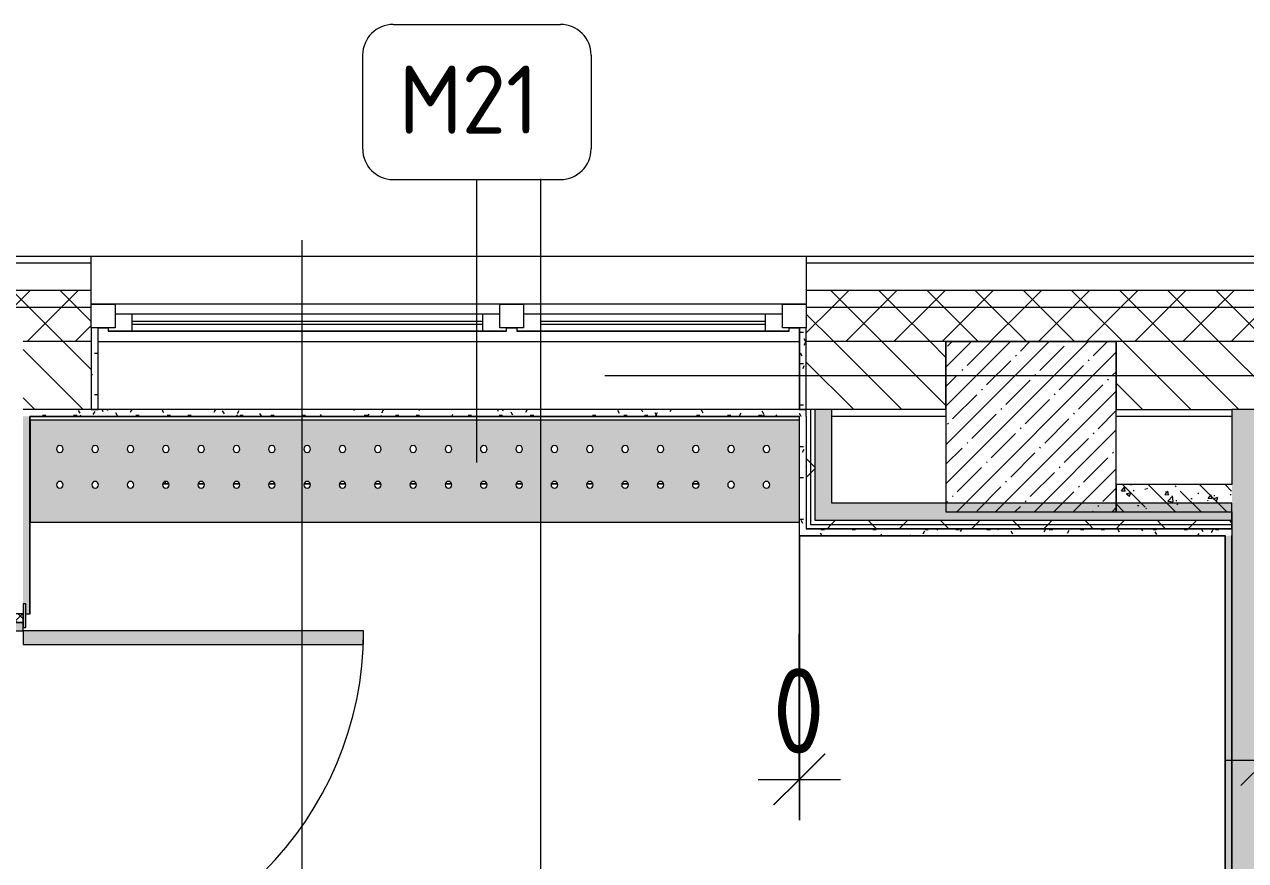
# Model space of a CAD drawing. Header units: millimetres. Extents: x -6228 to 201956, y -8553 to 30426.
# Drawn here: x 170996 to 174582, y 25576 to 28031 of the extents above; entities that cross this region are included whole.
import ezdxf

# ---------------------------------------------------------------- set-up
doc = ezdxf.new("R2010")
doc.units = ezdxf.units.MM
doc.linetypes.add('Осевая', pattern=[15875, 3175, -2381.25, 7937.5, -2381.25])
for name, color, linetype, lineweight in [('A-ANNO-DIMS', 7, 'Continuous', 9), ('A-ANNO-DIMS-100', 7, 'Continuous', 9), ('A-GLAZ-2', 7, 'Continuous', 9), ('A-WALL-1', 7, 'Continuous', 9), ('A-WALL-4', 7, 'Continuous', 13), ('I-WALL-5', 7, 'Continuous', 9), ('M-EQPM-1', 7, 'Continuous', 9), ('S-COLS-2', 7, 'Continuous', 9), ('Марки для знаков', 7, 'Continuous', 9), ('Оси', 7, 'Continuous', 9), ('Оси-2', 7, 'Осевая', 9)]:
    doc.layers.add(name, color=color, linetype=linetype, lineweight=lineweight)
for name, color, linetype, lineweight, true_color in [('A-DOOR-5', 7, 'Continuous', 9, 0xaaaaaa), ('A-DOOR-6', 7, 'Continuous', 9, 0xe2e2e2), ('A-DOOR-FRAM-4', 7, 'Continuous', 9, 0xe2e2e2), ('A-DOOR-FRAM-5', 7, 'Continuous', 9, 0xaaaaaa), ('A-FLOR-3', 7, 'Continuous', 9, 0xaaaaaa), ('I-WALL-4', 7, 'Continuous', 9, 0xe7e7e7), ('I-WALL-6', 7, 'Continuous', 9, 0x787878), ('I-WALL-7', 9, 'Continuous', 9, 0x808080), ('Знаки-3', 7, 'Continuous', 9, 0x383838), ('Знаки-4', 7, 'Continuous', 9, 0xddaaaa)]:
    doc.layers.add(name, color=color, linetype=linetype, lineweight=lineweight, true_color=true_color)
doc.styles.add('GOST Common_1', font='GOST_Common.ttf', dxfattribs={"height": 200})
doc.styles.add('ISOCPEUR_1', font='isocpeur.ttf', dxfattribs={"width": 0.9, "height": 250})
doc.dimstyles.new('ISO-2_5_0_9К_БОЛЬШОЙ', dxfattribs={"dimscale": 304.8, "dimtxt": 248.995294, "dimasz": 0.492126, "dimexe": 0.393701, "dimexo": 0.984252, "dimgap": 0, "dimtad": 1, "dimdec": 0, "dimrnd": 10, "dimzin": 0, "dimdsep": 46, "dimtxsty": 'ISOCPEUR_1', "dimblk1": 'OBLIQUE', "dimblk2": 'OBLIQUE', "dimsah": 1, "dimcen": 0.09, "dimdle": 0.393701, "dimazin": 0, "dimtfac": 1, "dimtdec": 4, "dimtix": 1, "dimtmove": 0, "dimatfit": 3, "dimfxl": 1, "dimtvp": 1, "dimtolj": 1, "dimtzin": 0, "dimarcsym": 2})
doc.dimstyles.new('ISO-2_5_0_9К_БОЛЬШОЙ_округление', dxfattribs={"dimscale": 304.8, "dimtxt": 248.995294, "dimasz": 0.492126, "dimexe": 0.393701, "dimexo": 0, "dimgap": 0, "dimtad": 1, "dimdec": 0, "dimrnd": 10, "dimzin": 0, "dimdsep": 46, "dimtxsty": 'ISOCPEUR_1', "dimblk1": 'OBLIQUE', "dimblk2": 'OBLIQUE', "dimsah": 1, "dimcen": 0.09, "dimdle": 0.393701, "dimazin": 0, "dimtfac": 1, "dimtdec": 4, "dimtix": 1, "dimtmove": 0, "dimatfit": 3, "dimfxl": 1, "dimtvp": 1, "dimtolj": 1, "dimtzin": 0, "dimarcsym": 2})
pattern_1 = [(135, (96951.9, 0), (-75.43415, -75.43415), [106.68, -17.78, 3.556, -17.78]), (135, (96951.9, 75.39), (-75.43415, -75.43415), []), (50, (96951.9, 0), (127.52922, -11.15758), [13.335, -146.685]), (355, (96951.9, 0), (-24.66966, 133.74002), [10.668, -117.348]), (100.451, (96962.52, -0.93), (102.85973, 122.58178), [11.333, -124.663]), (46.184, (96951.9, 35.56), (189.75516, -29.43036), [20.002, -220.027]), (96.636, (96967.7, 33.1), (166.1822, 173.1996), [17, -186.995]), (351.184, (96951.9, 35.56), (166.18393, 173.19757), [16.002, -176.022]), (21, (96969.68, 26.67), (106.13027, -71.58603), [13.335, -146.685]), (326, (96969.68, 26.67), (43.26188, 128.93175), [10.668, -117.348]), (71.451, (96978.52, 20.7), (149.39198, 57.34505), [11.333, -124.663]), (37.5, (96951.896, 0), (2.162228, 59.188357), [3.353, -112.573, 3.353, -115.773, -117.792]), (37.5, (96951.896, 0), (2.162228, 59.188357), [-235.052, 3.353, -114.44]), (7.5, (96951.896, 0), (46.773857, 70.12615), [3.353, -64.567, 3.353, -109.906, -44.894]), (7.5, (96951.896, 0), (46.773857, 70.12615), [-181.178, 3.353, -41.542]), (327.5, (96912.247, 0), (94.91367, -4.010093), [3.353, -41.097, 3.353, -135.331, -184.023]), (327.5, (96912.247, 0), (94.91367, -4.010093), [-183.134, 3.353, -180.67]), (317.5, (96894.47, 0), (103.69057, 17.79882), [3.353, -54.432, 3.353, -88.748, -130.683]), (317.5, (96894.47, 0), (103.69057, 17.79882), [-149.885, 3.353, -127.33])]
pattern_2 = [(45, (96951.9, 0), (-70.71068, 70.71068), []), (135, (96951.9, 0), (-70.71068, -70.71068), [])]
pattern_3 = [(0, (96951.896, 0), (121.92, 30.48), [10.058, -81.382, 10.058, -81.382, -487.68]), (0, (96951.896, 0), (121.92, 30.48), [-182.88, 10.058, -172.822, 10.058, -81.382, -213.36]), (0, (96951.896, 0), (121.92, 30.48), [-457.2, 10.058, -50.902, 10.058, -142.342]), (120, (96997.616, 15.24), (-87.356454, 90.345817), [10.058, -81.382, 10.058, -81.382, -487.68]), (120, (96997.616, 15.24), (-87.356454, 90.345817), [-182.88, 10.058, -172.822, 10.058, -81.382, -213.36]), (120, (96997.616, 15.24), (-87.356454, 90.345817), [-457.2, 10.058, -50.902, 10.058, -142.342]), (240, (97012.856, 76.2), (-34.563546, -120.825817), [10.058, -81.382, 10.058, -81.382, -487.68]), (240, (97012.856, 76.2), (-34.563546, -120.825817), [-182.88, 10.058, -172.822, 10.058, -81.382, -213.36]), (240, (97012.856, 76.2), (-34.563546, -120.825817), [-457.2, 10.058, -50.902, 10.058, -142.342])]
pattern_4 = [(45, (96951.9, 0), (-106.06602, 106.06602), []), (135, (96951.9, 0), (-106.06602, -106.06602), [])]

# ---------------------------------------------------------------- blocks, each defined once
blk = doc.blocks.new('110_Дверь_СКБ_1Ст_Внутренняя1 - Д-4 1100x2100h_су мгн-32391219-План зашивки приборов отопления в осях 1 этажа 12-23')
at = {"layer": 'A-DOOR-5'}
h = blk.add_hatch(dxfattribs=at)
h.set_pattern_fill('FP_60', color=256, style=0, pattern_type=2)
h.set_pattern_definition([(135, (1751.41, 104.685), (-14.14214, -14.14214), []), (225, (1751.41, 104.685), (14.14214, -14.14214), [])])
h.paths.add_polyline_path([(562.5, 40), (537.5, 40), (537.5, -40), (562.5, -40)])
at = {"layer": 'A-DOOR-6'}
h = blk.add_hatch(color=256, dxfattribs=at)
h.paths.add_polyline_path([(537.5, 40), (512.5, 40), (512.5, 0), (502.5, 0), (502.5, -40), (537.5, -40)])
h.paths.add_polyline_path([(-477.5, -40), (-477.5, 0), (-487.5, 0), (-487.5, 40), (-512.5, 40), (-512.5, -40), (-492.7, -40)])
at = {"layer": 'A-DOOR-FRAM-4'}
for points in [[(-447.5, 162.5), (-447.5, 1040), (-487.5, 1040), (-487.5, 40), (-447.5, 40)], [(-497.5, 40), (-497.5, 48), (-567.5, 48), (-567.5, 40)], [(-497.5, 39), (-497.5, 40), (-512.5, 39)], [(592.5, 48), (522.5, 48), (522.5, 40), (592.5, 40)], [(537.5, 39), (537.5, 40), (522.5, 39)], [(-497.5, -40), (-567.5, -40), (-567.5, -48), (-497.5, -48)], [(592.5, -48), (592.5, -40), (522.5, -40), (522.5, -48)]]:
    blk.add_hatch(color=256, dxfattribs=at).paths.add_polyline_path(points)
at = {"layer": 'A-DOOR-FRAM-5'}
h = blk.add_hatch(dxfattribs=at)
h.set_pattern_fill('FP_61', color=256, style=0, pattern_type=2)
h.set_pattern_definition([(45, (-371.384, 104.685), (-14.1421, 14.1421), []), (135, (-371.384, 104.685), (-14.1421, -14.1421), [])])
h.paths.add_polyline_path([(-512.5, 40), (-537.5, 40), (-537.5, -40), (-512.5, -40)])
at = {"layer": 'A-DOOR-5'}
for p, q in [((-487.5, 1040), (-487.5, 40)), ((-447.5, 1040), (-487.5, 1040)), ((-447.5, 40), (-447.5, 1040)), ((-487.5, 40), (-447.5, 40))]:
    blk.add_line(p, q, dxfattribs=at)
blk.add_arc((-487.5, 40), 1000, 360, 90, dxfattribs=at)
at = {"layer": 'A-DOOR-FRAM-5'}
for p, q in [((-497.5, 48), (-567.5, 48)), ((-567.5, 48), (-567.5, 40)), ((-567.5, 40), (-497.5, 40)), ((-512.5, 40), (-537.5, 40)), ((-537.5, 40), (-537.5, -40)), ((-487.5, 40), (-512.5, 40)), ((-512.5, 40), (-512.5, -40)), ((-512.5, -40), (-512.5, 40)), ((-497.5, 40), (-512.5, 40)), ((-512.5, 40), (-512.5, 39)), ((-512.5, 39), (-497.5, 39)), ((-497.5, 40), (-497.5, 48)), ((-497.5, 39), (-497.5, 40)), ((-487.5, 0), (-487.5, 40)), ((512.5, 40), (512.5, 0)), ((537.5, 40), (512.5, 40)), ((592.5, 48), (522.5, 48)), ((522.5, 48), (522.5, 40)), ((537.5, 40), (522.5, 40)), ((522.5, 40), (522.5, 39)), ((522.5, 40), (592.5, 40)), ((522.5, 39), (537.5, 39)), ((537.5, -40), (537.5, 40)), ((562.5, 40), (537.5, 40)), ((537.5, 40), (537.5, -40)), ((537.5, 39), (537.5, 40)), ((562.5, -40), (562.5, 40)), ((592.5, 40), (592.5, 48)), ((-477.5, 0), (-487.5, 0)), ((-477.5, -40), (-477.5, 0)), ((512.5, 0), (502.5, 0)), ((502.5, 0), (502.5, -40)), ((-497.5, -40), (-567.5, -40)), ((-567.5, -40), (-567.5, -48)), ((-567.5, -48), (-497.5, -48)), ((-537.5, -40), (-512.5, -40)), ((-497.5, -39), (-512.5, -39)), ((-512.5, -39), (-512.5, -40)), ((-512.5, -40), (-477.5, -40)), ((-512.5, -40), (-497.5, -40)), ((-497.5, -40), (-497.5, -39)), ((-497.5, -48), (-497.5, -40)), ((502.5, -40), (537.5, -40)), ((537.5, -39), (522.5, -39)), ((522.5, -39), (522.5, -40)), ((522.5, -40), (537.5, -40)), ((592.5, -40), (522.5, -40)), ((522.5, -40), (522.5, -48)), ((522.5, -48), (592.5, -48)), ((537.5, -40), (537.5, -39)), ((537.5, -40), (562.5, -40)), ((592.5, -48), (592.5, -40))]:
    blk.add_line(p, q, dxfattribs=at)
blk = doc.blocks.new('120_Окно_СКБ_2Ст - 120_Окно_СКБ_2Ст 2100х2400 _мал створка справа_-19092174-План зашивки приборов отопления в осях 1 этажа 12-23')
at = {"layer": 'A-GLAZ-2'}
for p, q in [((-1050, -75), (-1050, -5)), ((-1050, -5), (-980, -5)), ((1050, -5), (-1050, -5)), ((-980, -5), (-980, -75)), ((150, -35), (-980, -35)), ((-980, -35), (-980, -75)), ((-930, -85), (-930, -35)), ((100, -85), (100, -35)), ((150, -75), (150, -5)), ((150, -5), (220, -5)), ((150, -75), (150, -35)), ((220, -5), (220, -75)), ((980, -35), (220, -35)), ((220, -35), (220, -75)), ((270, -85), (270, -35)), ((930, -85), (930, -35)), ((980, -75), (980, -5)), ((980, -5), (1050, -5)), ((980, -75), (980, -35)), ((1050, -5), (1050, -75)), ((-930, -55), (100, -55)), ((100, -65), (-930, -65)), ((270, -55), (930, -55)), ((930, -65), (270, -65)), ((-980, -75), (-1050, -75)), ((-1030, -75), (-1000, -75)), ((-980, -75), (-1000, -75)), ((-1000, -75), (-1000, -85)), ((-1000, -85), (170, -85)), ((170, -85), (-1000, -85)), ((220, -75), (150, -75)), ((170, -75), (150, -75)), ((170, -75), (200, -75)), ((170, -85), (170, -75)), ((220, -75), (200, -75)), ((200, -75), (200, -85)), ((200, -85), (1000, -85)), ((1000, -85), (200, -85)), ((1050, -75), (980, -75)), ((1000, -75), (980, -75)), ((1000, -75), (1030, -75)), ((1000, -85), (1000, -75))]:
    blk.add_line(p, q, dxfattribs=at)
blk = doc.blocks.new('radiator_prado_classic_z_tip_30_po exemplyaru - Classic Z Тип 30-500-30677899-План зашивки приборов отопления в осях 1 этажа 12-23')
at = {"layer": 'M-EQPM-1'}
for p, q in [((14.8, 146), (34.1, 146)), ((17.5, 146), (14.8, 146)), ((17.5, 146), (17.5, 141.5)), ((17.5, 146), (17.5, 141.5)), ((17.5, 146), (17.8, 146)), ((18.5, 146), (17.5, 146)), ((17.5, 146), (23.1, 146)), ((32.5, 146), (17.5, 146)), ((17.8, 146), (18.5, 146)), ((18.5, 146), (19.7, 146)), ((19.7, 146), (18.5, 146)), ((23.1, 146), (18.5, 146)), ((19.7, 146), (21.2, 146)), ((21.2, 146), (19.7, 146)), ((21.2, 146), (23.1, 146)), ((23.1, 146), (21.2, 146)), ((23.1, 146), (25, 146)), ((25, 146), (23.1, 146)), ((23.1, 146), (32.5, 146)), ((31.5, 146), (23.3, 146)), ((25, 146), (26.9, 146)), ((26.9, 146), (25, 146)), ((26.9, 146), (28.7, 146)), ((28.7, 146), (26.9, 146)), ((28.7, 146), (30.3, 146)), ((30.3, 146), (28.7, 146)), ((30.3, 146), (31.5, 146)), ((31.5, 146), (30.3, 146)), ((31.5, 146), (32.2, 146)), ((32.2, 146), (31.5, 146)), ((32.2, 146), (32.5, 146)), ((32.5, 146), (32.2, 146)), ((32.5, 142.8), (32.5, 146)), ((32.5, 142.8), (32.5, 146)), ((34.1, 146), (32.5, 146)), ((118.6, 146), (137.9, 146)), ((137.9, 146), (118.6, 146)), ((222.3, 146), (241.6, 146)), ((241.6, 146), (222.3, 146)), ((326.1, 146), (345.4, 146)), ((345.4, 146), (326.1, 146)), ((429.8, 146), (449.1, 146)), ((449.1, 146), (429.8, 146)), ((533.6, 146), (552.9, 146)), ((552.9, 146), (533.6, 146)), ((637.3, 146), (656.6, 146)), ((656.6, 146), (637.3, 146)), ((741.1, 146), (760.4, 146)), ((760.4, 146), (741.1, 146)), ((844.8, 146), (864.1, 146)), ((864.1, 146), (844.8, 146)), ((948.6, 146), (967.9, 146)), ((967.9, 146), (948.6, 146)), ((1052.3, 146), (1071.6, 146)), ((1071.6, 146), (1052.3, 146)), ((1156.1, 146), (1175.4, 146)), ((1175.4, 146), (1156.1, 146)), ((1259.8, 146), (1279.1, 146)), ((1279.1, 146), (1259.8, 146)), ((1363.6, 146), (1382.9, 146)), ((1382.9, 146), (1363.6, 146)), ((1467.3, 146), (1486.6, 146)), ((1486.6, 146), (1467.3, 146)), ((1571.1, 146), (1590.4, 146)), ((1571.2, 146), (1580.3, 146)), ((1582.5, 146), (1571.2, 146)), ((1571.2, 146), (1580.3, 146)), ((1582.2, 146), (1571.2, 146)), ((1581.5, 146), (1571.2, 146)), ((1580.3, 146), (1582.2, 146)), ((1580.3, 146), (1581.5, 146)), ((1581.5, 146), (1582.5, 146)), ((1582.2, 146), (1582.5, 146)), ((1582.5, 146), (1582.2, 146)), ((1582.5, 138.9), (1582.5, 146)), ((1582.5, 138.9), (1582.5, 146)), ((1590.4, 146), (1582.5, 146))]:
    blk.add_line(p, q, dxfattribs=at)
blk = doc.blocks.new('Зашивка радиатора М21  - Зашивка радиатора_ с перфорацией М6-33248022-План зашивки приборов отопления в осях 1 этажа 12-23')
at = {"layer": 'Знаки-4'}
h = blk.add_hatch(color=256, dxfattribs=at)
h.paths.add_polyline_path([(-370, -179.9), (1889, -178.8), (1889, 120.1), (-370, 120.1), (-370, -67)])
h.paths.add_polyline_path([(-283, -79.6), (-288, -78.3), (-291.7, -74.6), (-293, -69.6), (-291.7, -64.6), (-288, -61), (-283, -59.6), (-278, -61), (-274.3, -64.6), (-273, -69.6), (-274.3, -74.6), (-278, -78.3), (-280.4, -79.3)])
h.paths.add_polyline_path([(-75.5, -79.6), (-80.5, -78.3), (-84.2, -74.6), (-85.5, -69.6), (-84.2, -64.6), (-80.5, -61), (-75.2, -59.7), (-70.5, -61), (-66.8, -64.6), (-65.5, -69.6), (-66.8, -74.6), (-70.5, -78.3), (-75.2, -79.6)])
h.paths.add_polyline_path([(-179.2, -79.6), (-184.2, -78.3), (-187.9, -74.6), (-189.2, -69.6), (-187.9, -64.6), (-184.2, -61), (-179.2, -59.6), (-174.2, -61), (-170.6, -64.6), (-169.2, -69.6), (-170.6, -74.6), (-174.2, -78.3), (-176.7, -79.3)])
h.paths.add_polyline_path([(132, -79.6), (127, -78.3), (123.3, -74.6), (122, -69.6), (123.3, -64.6), (127, -61), (132, -59.6), (137, -61), (140.7, -64.6), (142, -69.6), (140.7, -74.6), (137, -78.3), (134.6, -79.3)])
h.paths.add_polyline_path([(28.3, -79.6), (23.3, -78.3), (19.6, -74.6), (18.3, -69.6), (19.6, -64.6), (23.3, -61), (28.3, -59.6), (33.3, -61), (36.9, -64.6), (38.3, -69.6), (36.9, -74.6), (33.3, -78.3), (30.8, -79.3)])
h.paths.add_polyline_path([(235.8, -79.6), (230.8, -78.3), (227.1, -74.6), (225.8, -69.6), (227.1, -64.6), (230.8, -61), (235.8, -59.6), (240.8, -61), (244.4, -64.6), (245.8, -69.6), (244.4, -74.6), (240.8, -78.3), (238.3, -79.3)])
h.paths.add_polyline_path([(339.5, -79.6), (334.5, -78.3), (330.8, -74.6), (329.5, -69.6), (330.8, -64.6), (334.5, -61), (339.5, -59.6), (344.5, -61), (348.2, -64.6), (349.5, -69.6), (348.2, -74.6), (344.5, -78.3), (342.1, -79.3)])
h.paths.add_polyline_path([(547, -79.6), (542, -78.3), (538.3, -74.6), (537, -69.6), (538.3, -64.6), (542, -61), (547, -59.6), (552, -61), (555.7, -64.6), (557, -69.6), (555.7, -74.6), (552, -78.3), (549.6, -79.3)])
h.paths.add_polyline_path([(443.3, -79.6), (438.3, -78.3), (434.6, -74.6), (433.3, -69.6), (434.6, -64.6), (438.3, -61), (443.3, -59.6), (448.3, -61), (451.9, -64.6), (453.3, -69.6), (451.9, -74.6), (448.3, -78.3), (445.8, -79.3)])
h.paths.add_polyline_path([(650.8, -79.6), (645.8, -78.3), (642.1, -74.6), (640.8, -69.6), (642.1, -64.6), (645.8, -61), (650.8, -59.6), (655.8, -61), (659.4, -64.6), (660.8, -69.6), (659.4, -74.6), (655.8, -78.3), (652.8, -79.4)])
h.paths.add_polyline_path([(858.3, -79.6), (853.3, -78.3), (849.6, -74.6), (848.3, -69.6), (849.6, -64.6), (853.3, -61), (858.3, -59.6), (863.3, -61), (866.9, -64.6), (868.3, -69.6), (866.9, -74.6), (863.3, -78.3), (860.8, -79.3)])
h.paths.add_polyline_path([(754.5, -79.6), (749.5, -78.3), (745.8, -74.6), (744.5, -69.6), (745.8, -64.6), (749.5, -61), (754.5, -59.6), (759.5, -61), (763.2, -64.6), (764.5, -69.6), (763.2, -74.6), (759.5, -78.3), (757.1, -79.3)])
h.paths.add_polyline_path([(1065.8, -79.6), (1060.8, -78.3), (1057.1, -74.6), (1055.8, -69.6), (1057.1, -64.6), (1060.8, -61), (1065.8, -59.6), (1070.8, -61), (1074.4, -64.6), (1075.8, -69.6), (1074.4, -74.6), (1070.8, -78.3), (1068.3, -79.3)])
h.paths.add_polyline_path([(962, -79.6), (957, -78.3), (953.3, -74.6), (952, -69.6), (953.3, -64.6), (957, -61), (962, -59.6), (967, -61), (970.7, -64.6), (972, -69.6), (970.7, -74.6), (967, -78.3), (964.6, -79.3)])
h.paths.add_polyline_path([(1273.3, -79.6), (1268.3, -78.3), (1264.6, -74.6), (1263.3, -69.6), (1264.6, -64.6), (1268.3, -61), (1273.3, -59.6), (1278.3, -61), (1281.9, -64.6), (1283.3, -69.6), (1281.9, -74.6), (1278.3, -78.3), (1275.8, -79.3)])
h.paths.add_polyline_path([(1169.5, -79.6), (1164.5, -78.3), (1160.8, -74.6), (1159.5, -69.6), (1160.8, -64.6), (1164.5, -61), (1169.5, -59.6), (1174.5, -61), (1178.2, -64.6), (1179.5, -69.6), (1178.2, -74.6), (1174.5, -78.3), (1172.1, -79.3)])
h.paths.add_polyline_path([(1480.8, -79.6), (1475.8, -78.3), (1472.1, -74.6), (1470.8, -69.6), (1472.1, -64.6), (1475.8, -61), (1480.8, -59.6), (1485.8, -61), (1489.4, -64.6), (1490.8, -69.6), (1489.4, -74.6), (1485.8, -78.3), (1483.3, -79.3)])
h.paths.add_polyline_path([(1377, -79.6), (1372, -78.3), (1368.3, -74.6), (1367, -69.6), (1368.3, -64.6), (1372, -61), (1377, -59.6), (1382, -61), (1385.7, -64.6), (1387, -69.6), (1385.7, -74.6), (1382, -78.3), (1379.6, -79.3)])
h.paths.add_polyline_path([(1688.3, -79.6), (1683.3, -78.3), (1679.6, -74.6), (1678.3, -69.6), (1679.6, -64.6), (1683.3, -61), (1688.3, -59.6), (1693.3, -61), (1696.9, -64.6), (1698.3, -69.6), (1696.9, -74.6), (1693.3, -78.3), (1690.8, -79.3)])
h.paths.add_polyline_path([(1584.5, -79.6), (1579.5, -78.3), (1575.8, -74.6), (1574.5, -69.6), (1575.8, -64.6), (1579.5, -61), (1584.5, -59.6), (1589.5, -61), (1593.2, -64.6), (1594.5, -69.6), (1593.2, -74.6), (1589.5, -78.3), (1587.1, -79.3)])
h.paths.add_polyline_path([(1792, -79.6), (1787, -78.3), (1783.3, -74.6), (1782, -69.6), (1783.3, -64.6), (1787, -61), (1792, -59.6), (1797, -61), (1800.7, -64.6), (1802, -69.6), (1800.7, -74.6), (1797, -78.3), (1794.6, -79.3)])
h.paths.add_polyline_path([(-283, 25.4), (-288, 26.7), (-291.7, 30.4), (-293, 35.4), (-291.7, 40.4), (-288, 44), (-283, 45.4), (-278, 44), (-274.3, 40.4), (-273, 35.4), (-274.3, 30.4), (-278, 26.7), (-280.4, 25.7)])
h.paths.add_polyline_path([(-75.5, 25.4), (-80.5, 26.7), (-84.2, 30.4), (-85.5, 35.4), (-84.2, 40.4), (-80.5, 44), (-75.2, 45.3), (-70.5, 44), (-66.8, 40.4), (-65.5, 35.4), (-66.8, 30.4), (-70.5, 26.7), (-75.2, 25.4)])
h.paths.add_polyline_path([(-179.2, 25.4), (-184.2, 26.7), (-187.9, 30.4), (-189.2, 35.4), (-187.9, 40.4), (-184.2, 44), (-179.2, 45.4), (-174.2, 44), (-170.6, 40.4), (-169.2, 35.4), (-170.6, 30.4), (-174.2, 26.7), (-176.7, 25.7)])
h.paths.add_polyline_path([(28.3, 25.4), (23.3, 26.7), (19.6, 30.4), (18.3, 35.4), (19.6, 40.4), (23.3, 44), (28.3, 45.4), (33.3, 44), (36.9, 40.4), (38.3, 35.4), (36.9, 30.4), (33.3, 26.7), (30.8, 25.7)])
h.paths.add_polyline_path([(132, 25.4), (127, 26.7), (123.3, 30.4), (122, 35.4), (123.3, 40.4), (127, 44), (132, 45.4), (137, 44), (140.7, 40.4), (142, 35.4), (140.7, 30.4), (137, 26.7), (134.6, 25.7)])
h.paths.add_polyline_path([(339.5, 25.4), (334.5, 26.7), (330.8, 30.4), (329.5, 35.4), (330.8, 40.4), (334.5, 44), (339.5, 45.4), (344.5, 44), (348.2, 40.4), (349.5, 35.4), (348.2, 30.4), (344.5, 26.7), (342.1, 25.7)])
h.paths.add_polyline_path([(235.8, 25.4), (230.8, 26.7), (227.1, 30.4), (225.8, 35.4), (227.1, 40.4), (230.8, 44), (235.8, 45.4), (240.8, 44), (244.4, 40.4), (245.8, 35.4), (244.4, 30.4), (240.8, 26.7), (238.3, 25.7)])
h.paths.add_polyline_path([(547, 25.4), (542, 26.7), (538.3, 30.4), (537, 35.4), (538.3, 40.4), (542, 44), (547, 45.4), (552, 44), (555.7, 40.4), (557, 35.4), (555.7, 30.4), (552, 26.7), (549.6, 25.7)])
h.paths.add_polyline_path([(443.3, 25.4), (438.3, 26.7), (434.6, 30.4), (433.3, 35.4), (434.6, 40.4), (438.3, 44), (443.3, 45.4), (448.3, 44), (451.9, 40.4), (453.3, 35.4), (451.9, 30.4), (448.3, 26.7), (445.8, 25.7)])
h.paths.add_polyline_path([(754.5, 25.4), (749.5, 26.7), (745.8, 30.4), (744.5, 35.4), (745.8, 40.4), (749.5, 44), (754.5, 45.4), (759.5, 44), (763.2, 40.4), (764.5, 35.4), (763.2, 30.4), (759.5, 26.7), (757.1, 25.7)])
h.paths.add_polyline_path([(858.3, 25.4), (853.3, 26.7), (849.6, 30.4), (848.3, 35.4), (849.6, 40.4), (853.3, 44), (858.3, 45.4), (863.3, 44), (866.9, 40.4), (868.3, 35.4), (866.9, 30.4), (863.3, 26.7), (860.8, 25.7)])
h.paths.add_polyline_path([(650.8, 25.4), (645.8, 26.7), (642.1, 30.4), (640.8, 35.4), (642.1, 40.4), (645.8, 44), (650.8, 45.4), (655.8, 44), (659.4, 40.4), (660.8, 35.4), (659.4, 30.4), (655.8, 26.7), (652.8, 25.6)])
h.paths.add_polyline_path([(962, 25.4), (957, 26.7), (953.3, 30.4), (952, 35.4), (953.3, 40.4), (957, 44), (962, 45.4), (967, 44), (970.7, 40.4), (972, 35.4), (970.7, 30.4), (967, 26.7), (964.6, 25.7)])
h.paths.add_polyline_path([(1273.3, 25.4), (1268.3, 26.7), (1264.6, 30.4), (1263.3, 35.4), (1264.6, 40.4), (1268.3, 44), (1273.3, 45.4), (1278.3, 44), (1281.9, 40.4), (1283.3, 35.4), (1281.9, 30.4), (1278.3, 26.7), (1275.8, 25.7)])
h.paths.add_polyline_path([(1065.8, 25.4), (1060.8, 26.7), (1057.1, 30.4), (1055.8, 35.4), (1057.1, 40.4), (1060.8, 44), (1065.8, 45.4), (1070.8, 44), (1074.4, 40.4), (1075.8, 35.4), (1074.4, 30.4), (1070.8, 26.7), (1068.3, 25.7)])
h.paths.add_polyline_path([(1169.5, 25.4), (1164.5, 26.7), (1160.8, 30.4), (1159.5, 35.4), (1160.8, 40.4), (1164.5, 44), (1169.5, 45.4), (1174.5, 44), (1178.2, 40.4), (1179.5, 35.4), (1178.2, 30.4), (1174.5, 26.7), (1172.1, 25.7)])
h.paths.add_polyline_path([(1480.8, 25.4), (1475.8, 26.7), (1472.1, 30.4), (1470.8, 35.4), (1472.1, 40.4), (1475.8, 44), (1480.8, 45.4), (1485.8, 44), (1489.4, 40.4), (1490.8, 35.4), (1489.4, 30.4), (1485.8, 26.7), (1483.3, 25.7)])
h.paths.add_polyline_path([(1377, 25.4), (1372, 26.7), (1368.3, 30.4), (1367, 35.4), (1368.3, 40.4), (1372, 44), (1377, 45.4), (1382, 44), (1385.7, 40.4), (1387, 35.4), (1385.7, 30.4), (1382, 26.7), (1379.6, 25.7)])
h.paths.add_polyline_path([(1584.5, 25.4), (1579.5, 26.7), (1575.8, 30.4), (1574.5, 35.4), (1575.8, 40.4), (1579.5, 44), (1584.5, 45.4), (1589.5, 44), (1593.2, 40.4), (1594.5, 35.4), (1593.2, 30.4), (1589.5, 26.7), (1587.1, 25.7)])
h.paths.add_polyline_path([(1688.3, 25.4), (1683.3, 26.7), (1679.6, 30.4), (1678.3, 35.4), (1679.6, 40.4), (1683.3, 44), (1688.3, 45.4), (1693.3, 44), (1696.9, 40.4), (1698.3, 35.4), (1696.9, 30.4), (1693.3, 26.7), (1690.8, 25.7)])
h.paths.add_polyline_path([(1792, 25.4), (1787, 26.7), (1783.3, 30.4), (1782, 35.4), (1783.3, 40.4), (1787, 44), (1792, 45.4), (1797, 44), (1800.7, 40.4), (1802, 35.4), (1800.7, 30.4), (1797, 26.7), (1794.6, 25.7)])
at = {"layer": 'Знаки-3'}
for p, q in [((1889, 120.1), (-370, 120.1)), ((-370, 120.1), (-370, -179.9)), ((-370, -179.9), (1889, -179.9))]:
    blk.add_line(p, q, dxfattribs=at)
for centre, start, end in [((-283, 35.4), 0, 180), ((-179.2, 35.4), 0, 180), ((-75.5, 35.4), 0, 180), ((28.3, 35.4), 0, 180), ((132, 35.4), 0, 180), ((235.8, 35.4), 0, 180), ((339.5, 35.4), 0, 180), ((443.3, 35.4), 0, 180), ((547, 35.4), 0, 180), ((650.8, 35.4), 0, 180), ((754.5, 35.4), 0, 180), ((858.3, 35.4), 0, 180), ((962, 35.4), 0, 180), ((1065.8, 35.4), 0, 180), ((1169.5, 35.4), 0, 180), ((1273.3, 35.4), 0, 180), ((1377, 35.4), 0, 180), ((1480.8, 35.4), 0, 180), ((1584.5, 35.4), 0, 180), ((1688.3, 35.4), 0, 180), ((1792, 35.4), 0, 180), ((-283, 35.4), 180, 0), ((-179.2, 35.4), 180, 0), ((-75.5, 35.4), 180, 0), ((28.3, 35.4), 180, 0), ((132, 35.4), 180, 0), ((235.8, 35.4), 180, 0), ((339.5, 35.4), 180, 0), ((443.3, 35.4), 180, 0), ((547, 35.4), 180, 0), ((650.8, 35.4), 180, 0), ((754.5, 35.4), 180, 360), ((858.3, 35.4), 180, 0), ((962, 35.4), 180, 360), ((1065.8, 35.4), 180, 0), ((1169.5, 35.4), 180, 360), ((1273.3, 35.4), 180, 360), ((1377, 35.4), 180, 0), ((1480.8, 35.4), 180, 0), ((1584.5, 35.4), 180, 360), ((1688.3, 35.4), 180, 0), ((1792, 35.4), 180, 360), ((-283, -69.6), 0, 180), ((-283, -69.6), 180, 0), ((-179.2, -69.6), 0, 180), ((-179.2, -69.6), 180, 0), ((-75.5, -69.6), 0, 180), ((-75.5, -69.6), 180, 0), ((28.3, -69.6), 0, 180), ((28.3, -69.6), 180, 0), ((132, -69.6), 0, 180), ((132, -69.6), 180, 0), ((235.8, -69.6), 0, 180), ((235.8, -69.6), 180, 0), ((339.5, -69.6), 0, 180), ((339.5, -69.6), 180, 0), ((443.3, -69.6), 0, 180), ((443.3, -69.6), 180, 0), ((547, -69.6), 0, 180), ((547, -69.6), 180, 0), ((650.8, -69.6), 0, 180), ((650.8, -69.6), 180, 0), ((754.5, -69.6), 0, 180), ((754.5, -69.6), 180, 0), ((858.3, -69.6), 0, 180), ((858.3, -69.6), 180, 0), ((962, -69.6), 0, 180), ((962, -69.6), 180, 0), ((1065.8, -69.6), 180, 0), ((1065.8, -69.6), 0, 180), ((1169.5, -69.6), 0, 180), ((1169.5, -69.6), 180, 0), ((1273.3, -69.6), 0, 180), ((1273.3, -69.6), 180, 0), ((1377, -69.6), 0, 180), ((1377, -69.6), 180, 0), ((1480.8, -69.6), 0, 180), ((1480.8, -69.6), 180, 0), ((1584.5, -69.6), 0, 180), ((1584.5, -69.6), 180, 0), ((1688.3, -69.6), 0, 180), ((1688.3, -69.6), 180, 0), ((1792, -69.6), 0, 180), ((1792, -69.6), 180, 0)]:
    blk.add_arc(centre, 10, start, end, dxfattribs=at)
blk = doc.blocks.new('DIMBLOCK50-План зашивки приборов отопления в осях 1 этажа 12-23')
at = {"layer": 'A-ANNO-DIMS-100'}
for p, q in [((177581.9, 26280), (177581.9, 25750.7)), ((177581.9, 25870.7), (177581.9, 26280)), ((174642.9, 25676.7), (174642.9, 25990.7)), ((174522.9, 25870.7), (177701.9, 25870.7)), ((174642.9, 25870.7), (174642.9, 25676.7))]:
    blk.add_line(p, q, dxfattribs=at)
at = {"layer": 'A-ANNO-DIMS-100', "lineweight": 20}
for p, q in [((174642.9, 25870.7), (174717.9, 25945.7)), ((177581.9, 25870.7), (177656.9, 25945.7)), ((174642.9, 25870.7), (174567.9, 25795.7)), ((177581.9, 25870.7), (177506.9, 25795.7))]:
    blk.add_line(p, q, dxfattribs=at)
at = {"layer": 'A-ANNO-DIMS-100', "color": 0, "insert": (175784.4, 26197.3), "char_height": 250, "width": 787.208, "attachment_point": 1, "line_spacing_factor": 1.149209, "style": 'ISOCPEUR_1'}
blk.add_mtext('2940', dxfattribs=at)
blk = doc.blocks.new('_Oblique')
at = {"color": 0, "linetype": 'ByBlock', "lineweight": -2}
blk.add_line((-0.5, -0.5), (0.5, 0.5), dxfattribs=at)
blk = doc.blocks.new('Марка_Знаки - В прямоуг_Наименование краткое-30718135-План зашивки приборов отопления в осях 1 этажа 12-23')
at = {"layer": 'Марки для знаков'}
for p, q in [((-2.455, 2.278), (2.455, 2.278)), ((-3.355, 1.378), (-3.355, -1.384)), ((3.355, 1.378), (3.355, -1.378)), ((-2.461, -2.278), (2.455, -2.278))]:
    blk.add_line(p, q, dxfattribs=at)
for centre, radius, start, end in [((-2.455, 1.378), 0.9, 90, 180), ((2.455, 1.378), 0.9, 0, 90), ((-2.461, -1.384), 0.893, 180, 270), ((2.455, -1.378), 0.9, 270, 0)]:
    blk.add_arc(centre, radius, start, end, dxfattribs=at)
blk = doc.blocks.new('DIMBLOCK51-План зашивки приборов отопления в осях 1 этажа 12-23')
at = {"layer": 'A-ANNO-DIMS-100'}
for p, q in [((173271.9, 26530), (173271.9, 25693.9)), ((173271.9, 25813.9), (173271.9, 26530)), ((173270.9, 26241.5), (173270.9, 25693.9)), ((173270.9, 25813.9), (173270.9, 26241.5)), ((173150.9, 25813.9), (173391.9, 25813.9))]:
    blk.add_line(p, q, dxfattribs=at)
at = {"layer": 'A-ANNO-DIMS-100', "lineweight": 20}
for p, q in [((173270.9, 25813.9), (173345.9, 25888.9)), ((173271.9, 25813.9), (173346.9, 25888.9)), ((173270.9, 25813.9), (173195.9, 25738.9)), ((173271.9, 25813.9), (173196.9, 25738.9))]:
    blk.add_line(p, q, dxfattribs=at)
at = {"layer": 'A-ANNO-DIMS-100', "color": 0, "insert": (173192.4, 26140.6), "char_height": 250, "width": 189.619, "attachment_point": 1, "line_spacing_factor": 1.149209, "style": 'ISOCPEUR_1'}
blk.add_mtext('\\fISOCPEUR|b0|i0|c204|p34|;\\W.9;0', dxfattribs=at)

msp = doc.modelspace()

# ---------------------------------------------------------------- hatches: boundary and pattern name
at = {"layer": 'A-WALL-1'}
h = msp.add_hatch(dxfattribs=at)
h.set_pattern_fill('FP_161', color=256, style=0, pattern_type=2)
h.set_pattern_definition(pattern_2)
h.paths.add_polyline_path([(181487.6, 27200), (181487.6, 27250), (177301.9, 27250), (177301.9, 27200), (180408.7, 27200)])
h.paths.add_polyline_path([(174801.9, 27200), (174801.9, 27250), (173291.9, 27250), (173291.9, 27200), (174584, 27200)])
h.paths.add_polyline_path([(171191.9, 27200), (171191.9, 27250), (165811.9, 27250), (165811.9, 27200), (170215.5, 27200)])
h.paths.add_polyline_path([(164911.9, 27200), (164911.9, 27250), (163111.9, 27250), (163111.9, 27200), (164390.9, 27200)])
h.paths.add_polyline_path([(161478.5, 27200), (162211.9, 27200), (162211.9, 27250), (161131.9, 27250), (161131.9, 27200)])
h.paths.add_polyline_path([(157707.1, 27200), (157991.9, 27200), (157991.9, 27250), (156811.9, 27250), (156811.9, 27200), (157110.1, 27200)])
h.paths.add_polyline_path([(154111.9, 27200), (154111.9, 27250), (152861.8, 27250), (152861.8, 27200), (153469.6, 27200)])
h.paths.add_polyline_path([(151961.8, 27200), (151961.8, 27250), (150812.1, 27250), (150812.1, 27200), (151285.4, 27200)])
h.paths.add_polyline_path([(147712.1, 27200), (147712.1, 27250), (146612.2, 27250), (146612.2, 27200), (147645, 27200)])
h.paths.add_polyline_path([(145712.2, 27200), (145712.2, 27250), (144458.9, 27250), (144458.9, 27200), (145642.8, 27200)])
h.paths.add_polyline_path([(141358.9, 27200), (141358.9, 27250), (138961.9, 27250), (138961.9, 27200), (141092.2, 27200)])
h = msp.add_hatch(dxfattribs=at)
h.set_pattern_fill('FP_161', color=256, style=0, pattern_type=2)
h.set_pattern_definition(pattern_2)
h.paths.add_polyline_path([(181487.6, 27100), (181487.6, 27200), (177301.9, 27200), (177301.9, 27100), (181151.9, 27100)])
h.paths.add_polyline_path([(174201.9, 27100), (174801.9, 27100), (174801.9, 27200), (173291.9, 27200), (173291.9, 27100), (173855.9, 27100)])
h.paths.add_polyline_path([(170991.9, 27100), (171191.9, 27100), (171191.9, 27200), (165811.9, 27200), (165811.9, 27100), (170491.9, 27100)])
h.paths.add_polyline_path([(163711.9, 27100), (164911.9, 27100), (164911.9, 27200), (163111.9, 27200), (163111.9, 27100), (163662.8, 27100)])
h.paths.add_polyline_path([(162211.9, 27100), (162211.9, 27200), (161131.9, 27200), (161131.9, 27100), (161907.1, 27100)])
h.paths.add_polyline_path([(157707.1, 27100), (157991.9, 27100), (157991.9, 27200), (156811.9, 27200), (156811.9, 27100), (157110.1, 27100)])
h.paths.add_polyline_path([(154111.9, 27100), (154111.9, 27200), (152861.8, 27200), (152861.8, 27100), (153469.6, 27100)])
h.paths.add_polyline_path([(151961.8, 27100), (151961.8, 27200), (150812.1, 27200), (150812.1, 27100), (151285.4, 27100)])
h.paths.add_polyline_path([(146612.2, 27100), (147712.1, 27100), (147712.1, 27200), (146612.2, 27200)])
h.paths.add_polyline_path([(145642.8, 27100), (145712.2, 27100), (145712.2, 27200), (144458.9, 27200), (144458.9, 27100), (145460.7, 27100)])
h.paths.add_polyline_path([(141358.9, 27100), (141358.9, 27200), (139011.9, 27200), (139011.9, 27100), (141092.2, 27100)])
at = {"layer": 'I-WALL-4'}
for points in [[(173366.9, 26625), (173366.9, 26900), (173316.9, 26900), (173316.9, 26625)], [(173855.9, 26575), (174541.9, 26575), (174541.9, 26625), (173316.9, 26625), (173316.9, 26575), (173491.9, 26575)]]:
    msp.add_hatch(color=256, dxfattribs=at).paths.add_polyline_path(points)
at = {"layer": 'I-WALL-5'}
h = msp.add_hatch(dxfattribs=at)
h.set_pattern_fill('FP_159', color=256, style=0, pattern_type=2)
h.set_pattern_definition([(135, (96951.9, 0), (-70.71068, -70.71068), [])])
h.paths.add_polyline_path([(181021.6, 26900), (181151.9, 26900), (181151.9, 27100), (178101.9, 27100), (178101.9, 26900), (180408.7, 26900)])
h.paths.add_polyline_path([(177301.9, 26900), (177601.9, 26900), (177601.9, 27100), (177301.9, 27100), (177301.9, 26971.5)])
h.paths.add_polyline_path([(174641.9, 26900), (174801.9, 26900), (174801.9, 27100), (174201.9, 27100), (174201.9, 26900), (174621.9, 26900)])
h.paths.add_polyline_path([(173491.9, 26900), (173701.9, 26900), (173701.9, 27100), (173291.9, 27100), (173291.9, 26900), (173309.9, 26900)])
h.paths.add_polyline_path([(171125.6, 26900), (171191.9, 26900), (171191.9, 27100), (170991.9, 27100), (170991.9, 26900)])
h.paths.add_polyline_path([(170397.6, 26900), (170491.9, 26900), (170491.9, 27100), (167761.9, 27100), (167761.9, 26900), (170215.5, 26900)])
h.paths.add_polyline_path([(166939.2, 26900), (167261.9, 26900), (167261.9, 27100), (165811.9, 27100), (165811.9, 26900), (166575.1, 26900)])
h.paths.add_polyline_path([(164026.8, 26900), (164911.9, 26900), (164911.9, 27100), (163711.9, 27100), (163711.9, 26900), (163740.9, 26900)])
h.paths.add_polyline_path([(161478.5, 26900), (162211.9, 26900), (162211.9, 27100), (161111.9, 27100), (161111.9, 26900), (161416.7, 26900)])
h.paths.add_polyline_path([(157732.9, 26900), (158011.9, 26900), (158011.9, 27100), (156811.9, 27100), (156811.9, 26900), (157731.9, 26900)])
h.paths.add_polyline_path([(153833.7, 26900), (154111.9, 26900), (154111.9, 27100), (152861.8, 27100), (152861.8, 26900), (153651.7, 26900)])
h.paths.add_polyline_path([(151649.4, 26900), (151961.8, 26900), (151961.8, 27100), (150812.1, 27100), (150812.1, 26900), (151285.4, 26900)])
h.paths.add_polyline_path([(147712.1, 26900), (147712.1, 27100), (147316.7, 27100), (147316.7, 26900), (147645, 26900)])
h = msp.add_hatch(dxfattribs=at)
h.set_pattern_fill('FP_187', color=256, style=0, pattern_type=2)
h.set_pattern_definition(pattern_4)
h.paths.add_polyline_path([(173291.9, 26562.5), (173304.4, 26562.5), (173304.4, 26900), (173291.9, 26900), (173291.9, 26625)])
h = msp.add_hatch(dxfattribs=at)
h.set_pattern_fill('FP_187', color=256, style=0, pattern_type=2)
h.set_pattern_definition(pattern_4)
h.paths.add_polyline_path([(173304.4, 26575), (173316.9, 26575), (173316.9, 26900), (173304.4, 26900), (173304.4, 26625)])
h = msp.add_hatch(dxfattribs=at)
h.set_pattern_fill('FP_187', color=256, style=0, pattern_type=2)
h.set_pattern_definition(pattern_4)
h.paths.add_polyline_path([(173304.4, 26562.5), (174541.9, 26562.5), (174541.9, 26575), (173304.4, 26575)])
h = msp.add_hatch(dxfattribs=at)
h.set_pattern_fill('FP_187', color=256, style=0, pattern_type=2)
h.set_pattern_definition(pattern_4)
h.paths.add_polyline_path([(173855.9, 26550), (174541.9, 26550), (174541.9, 26562.5), (173291.9, 26562.5), (173291.9, 26550), (173491.9, 26550)])
at = {"layer": 'I-WALL-6'}
h = msp.add_hatch(dxfattribs=at)
h.set_pattern_fill('FP_165', color=256, style=0, pattern_type=2)
h.set_pattern_definition(pattern_1)
h.paths.add_polyline_path([(174541.9, 18800), (174621.9, 18800), (174621.9, 26900), (174541.9, 26900), (174541.9, 18820)])
h = msp.add_hatch(dxfattribs=at)
h.set_pattern_fill('FP_165', color=256, style=0, pattern_type=2)
h.set_pattern_definition(pattern_1)
h.paths.add_polyline_path([(174541.9, 26600), (174541.9, 26680), (174201.9, 26680), (174201.9, 26600), (174220, 26600)])
at = {"layer": 'I-WALL-7'}
h = msp.add_hatch(dxfattribs=at)
h.set_pattern_fill('FP_186', color=256, style=0, pattern_type=2)
h.set_pattern_definition(pattern_3)
h.paths.add_polyline_path([(171211.9, 26900), (171211.9, 27140), (171191.9, 27140), (171191.9, 26900)])
h = msp.add_hatch(dxfattribs=at)
h.set_pattern_fill('FP_186', color=256, style=0, pattern_type=2)
h.set_pattern_definition(pattern_3)
h.paths.add_polyline_path([(173291.9, 26900), (173291.9, 27140), (173271.9, 27140), (173271.9, 26900)])
h = msp.add_hatch(dxfattribs=at)
h.set_pattern_fill('FP_186', color=256, style=0, pattern_type=2)
h.set_pattern_definition(pattern_3)
h.paths.add_polyline_path([(173271.9, 26880), (173291.9, 26880), (173291.9, 26900), (170991.9, 26900), (170991.9, 26880), (173127.9, 26880)])
h = msp.add_hatch(dxfattribs=at)
h.set_pattern_fill('FP_186', color=256, style=0, pattern_type=2)
h.set_pattern_definition(pattern_3)
h.paths.add_polyline_path([(171011.9, 18800), (171011.9, 19540), (170999.9, 19540), (170999.9, 19510), (170991.9, 19510), (170991.9, 18800)])
h.paths.add_polyline_path([(170999.9, 20640), (171011.9, 20640), (171011.9, 25200), (170999.9, 25200), (170999.9, 25170), (170991.9, 25170), (170992, 20670), (170999.9, 20670)])
h.paths.add_polyline_path([(171011.9, 26300), (171011.9, 26880), (170991.9, 26880), (170991.9, 26330), (170999.9, 26330), (170999.9, 26300)])
h = msp.add_hatch(dxfattribs=at)
h.set_pattern_fill('FP_186', color=256, style=0, pattern_type=2)
h.set_pattern_definition(pattern_3)
h.paths.add_polyline_path([(173271.9, 26530), (173291.9, 26530), (173291.9, 26880), (173271.9, 26880), (173271.9, 26537.2)])
h = msp.add_hatch(dxfattribs=at)
h.set_pattern_fill('FP_186', color=256, style=0, pattern_type=2)
h.set_pattern_definition(pattern_3)
h.paths.add_polyline_path([(174541.9, 26530), (174541.9, 26550), (173291.9, 26550), (173291.9, 26530), (174521.9, 26530)])
h = msp.add_hatch(dxfattribs=at)
h.set_pattern_fill('FP_186', color=256, style=0, pattern_type=2)
h.set_pattern_definition(pattern_3)
h.paths.add_polyline_path([(174541.9, 23220), (174541.9, 26530), (174521.9, 26529), (174521.9, 23220)])
at = {"layer": 'S-COLS-2'}
h = msp.add_hatch(dxfattribs=at)
h.set_pattern_fill('FP_157', color=256, style=0, pattern_type=2)
h.set_pattern_definition([(45, (96951.9, 0), (-57.02463, 57.02463), []), (45, (97008.92, 0), (-57.02463, 57.02463), [100.806, -20.161, 3.353, -16.808])])
h.paths.add_polyline_path([(173701.9, 26600), (174201.9, 26600), (174201.9, 27100), (173701.9, 27100), (173701.9, 26900)])

# ---------------------------------------------------------------- linework, layer by layer
at = {"layer": 'A-FLOR-3'}
msp.add_line((171012.9, 26879), (171011.8, 26879), dxfattribs=at)
at = {"layer": 'A-WALL-1'}
for p, q in [((173291.9, 27350), (152861.8, 27350)), ((171191.9, 27140), (171191.9, 27350)), ((173291.9, 27350), (173291.9, 27140)), ((181487.6, 27350), (173291.9, 27350)), ((173701.9, 27100), (174201.9, 27100))]:
    msp.add_line(p, q, dxfattribs=at)
at = {"layer": 'A-WALL-4'}
for p, q in [((171191.9, 27330), (165811.9, 27330)), ((174801.9, 27330), (173291.9, 27330)), ((171191.9, 27250), (165811.9, 27250)), ((174801.9, 27250), (173291.9, 27250)), ((171191.9, 27200), (165811.9, 27200)), ((174801.9, 27200), (173291.9, 27200)), ((171191.9, 27100), (170991.9, 27100)), ((173701.9, 27100), (173291.9, 27100)), ((174801.9, 27100), (174201.9, 27100)), ((173291.9, 26880), (173291.9, 26900)), ((173304.4, 26900), (173304.4, 26562.5)), ((173316.9, 26900), (173316.9, 26575)), ((174641.9, 26900), (174541.9, 26900)), ((173316.9, 26575), (174541.9, 26575)), ((173304.4, 26562.5), (174541.9, 26562.5)), ((174541.9, 26550), (174541.9, 23220)), ((173291.9, 26530), (174521.9, 26530)), ((174521.9, 26530), (174521.9, 23220)), ((174541.9, 23220), (174541.9, 26530))]:
    msp.add_line(p, q, dxfattribs=at)
at = {"layer": 'I-WALL-5'}
for p, q in [((171212.9, 27140), (171191.9, 27140)), ((171191.9, 27140), (171191.9, 26900)), ((171211.9, 27140), (171211.9, 26900)), ((171212.9, 26900), (171212.9, 27140)), ((173291.9, 27140), (173270.9, 27140)), ((173270.9, 27140), (173270.9, 26900)), ((173271.9, 27140), (173271.9, 26900)), ((173291.9, 26900), (173291.9, 27140)), ((171211.9, 27100), (173271.9, 27100)), ((173701.9, 26900), (173701.9, 27100)), ((174201.9, 27100), (174201.9, 26900)), ((173701.9, 26900), (170991.9, 26900)), ((171191.9, 26900), (171211.9, 26900)), ((171211.9, 26900), (171211.9, 26900)), ((171211.9, 26900), (171212.9, 26900)), ((173270.9, 26900), (173291.9, 26900)), ((173366.9, 26625), (173366.9, 26900)), ((174201.9, 26900), (174541.9, 26900)), ((174541.9, 26900), (174541.9, 26680)), ((171011.9, 26300), (171011.9, 26880)), ((173271.9, 26880), (171011.9, 26880)), ((171012.9, 26300), (171012.9, 26879)), ((173271.9, 26879), (171012.9, 26879)), ((171191.9, 26879), (171191.9, 26880)), ((173270.9, 26879), (173270.9, 26529)), ((173271.9, 26530), (173271.9, 26880)), ((173291.9, 26880), (173291.9, 26550)), ((173701.9, 26880), (173366.9, 26880)), ((174541.9, 26880), (174201.9, 26880)), ((174541.9, 26680), (174201.9, 26680)), ((174201.9, 26680), (174201.9, 26600)), ((174541.9, 26625), (173366.9, 26625)), ((174541.9, 26550), (174541.9, 26625)), ((174201.9, 26600), (174541.9, 26600)), ((174541.9, 26600), (174541.9, 26550)), ((174541.9, 26550), (173291.9, 26550)), ((173291.9, 26550), (174541.9, 26550)), ((173270.9, 26529), (174520.9, 26529)), ((173271.9, 26530), (173291.9, 26530)), ((174520.9, 26529), (174520.9, 23221)), ((170999.9, 26300), (171012.9, 26300))]:
    msp.add_line(p, q, dxfattribs=at)
at = {"layer": 'S-COLS-2'}
for p, q in [((174201.9, 27100), (173701.9, 27100)), ((173701.9, 27100), (173701.9, 26900)), ((174201.9, 26900), (174201.9, 27100)), ((173701.9, 26900), (173701.9, 26600)), ((174201.9, 26600), (174201.9, 26900)), ((173701.9, 26600), (174201.9, 26600))]:
    msp.add_line(p, q, dxfattribs=at)
at = {"layer": 'Марки для знаков'}
msp.add_line((172324.6, 26744.5), (172324.6, 27575.8), dxfattribs=at)
at = {"layer": 'Оси'}
for p, q in [((172511.9, 25078.1), (172511.9, 27578.1)), ((171811.9, 24898.1), (171811.9, 27398.1))]:
    msp.add_line(p, q, dxfattribs=at)
at = {"layer": 'Оси-2'}
msp.add_line((135394.4, 27000), (179201.9, 27000), dxfattribs=at)

# ---------------------------------------------------------------- block references
at = {"layer": 'A-DOOR-5', "rotation": 269.9999999999999}
msp.add_blockref('110_Дверь_СКБ_1Ст_Внутренняя1 - Д-4 1100x2100h_су мгн-32391219-План зашивки приборов отопления в осях 1 этажа 12-23', (170951.9, 25762.5), dxfattribs=at)
at = {"layer": 'A-GLAZ-2'}
msp.add_blockref('120_Окно_СКБ_2Ст - 120_Окно_СКБ_2Ст 2100х2400 _мал створка справа_-19092174-План зашивки приборов отопления в осях 1 этажа 12-23', (172241.9, 27215), dxfattribs=at)
at = {"layer": 'M-EQPM-1', "rotation": 180}
msp.add_blockref('radiator_prado_classic_z_tip_30_po exemplyaru - Classic Z Тип 30-500-30677899-План зашивки приборов отопления в осях 1 этажа 12-23', (172991.9, 26828), dxfattribs=at)
at = {"layer": 'Знаки-3'}
msp.add_blockref('Зашивка радиатора М21  - Зашивка радиатора_ с перфорацией М6-33248022-План зашивки приборов отопления в осях 1 этажа 12-23', (171382.9, 26749), dxfattribs=at)
at = {"layer": 'Марки для знаков', "xscale": 99.99999999999993, "yscale": 99.99999999999993, "zscale": 99.99999999999993}
msp.add_blockref('Марка_Знаки - В прямоуг_Наименование краткое-30718135-План зашивки приборов отопления в осях 1 этажа 12-23', (172324.6, 27803.6), dxfattribs=at)

# ---------------------------------------------------------------- texts
at = {"layer": 'Марки для знаков', "char_height": 200, "attachment_point": 1, "style": 'GOST Common_1'}
for s, insert, width in [('\\fGOST Common|b0|i0|c204|p34|;М', (172094.6, 27910.6), 224.472), ('21', (172279.8, 27910.6), 296.624)]:
    msp.add_mtext(s, dxfattribs=dict(at, insert=insert, width=width))

# ---------------------------------------------------------------- dimensions: what is measured, and where the dimension line sits
at = {"layer": 'A-ANNO-DIMS'}
for base, p1, p2, dimstyle, override, picture, middle in [((177581.9, 25870.7), (174642.9, 25976.7), (177581.9, 26580), 'ISO-2_5_0_9К_БОЛЬШОЙ', {"dimpost": '<>', "dimfxl": 3000.271982}, 'DIMBLOCK50-План зашивки приборов отопления в осях 1 этажа 12-23', (176112.4, 25995.7)), ((173271.9, 25813.9), (173270.9, 26241.5), (173271.9, 26530), 'ISO-2_5_0_9К_БОЛЬШОЙ_округление', {"dimpost": '<>', "dimfxl": 288.548323}, 'DIMBLOCK51-План зашивки приборов отопления в осях 1 этажа 12-23', (173271.4, 25938.9))]:
    dim = msp.add_linear_dim(base=base, p1=p1, p2=p2, dimstyle=dimstyle, override=override, dxfattribs=at)
    dim.commit()
    dim.dimension.update_dxf_attribs({"geometry": picture, "text_midpoint": middle})

doc.saveas('drawing.dxf')
